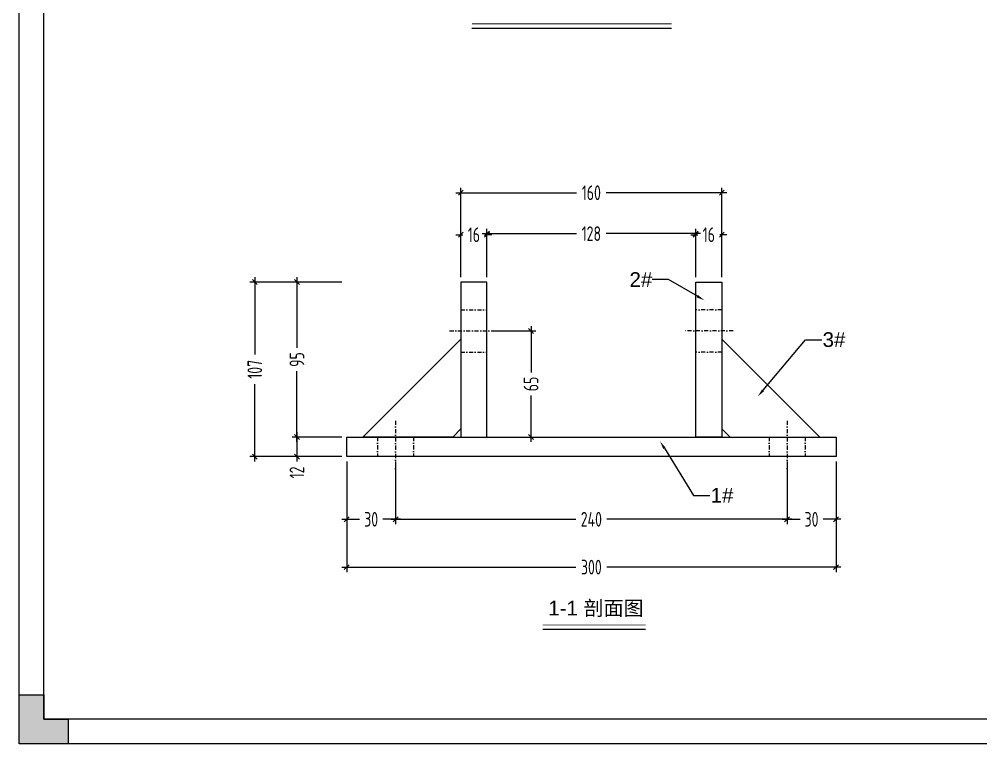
# Model space of a CAD drawing. Header units: millimetres. Extents: x 4 to 2106212, y -117026 to 198097.
# Drawn here: x 1846115 to 1846705, y 189119 to 189564 of the extents above; entities that cross this region are included whole.
import ezdxf
from ezdxf import colors
from ezdxf.entities.mleader import LeaderData, LeaderLine
from ezdxf.math import Vec2, Vec3

# ---------------------------------------------------------------- set-up
doc = ezdxf.new("R2010")
doc.units = ezdxf.units.MM
doc.linetypes.add('DASHDOT', pattern=[1, 0.5, -0.25, 0, -0.25])
doc.layers.add('HR-dimension', color=9, linetype='Continuous')
doc.layers.add('标注', color=9, linetype='Continuous')
for name, color, linetype, lineweight in [('图框', 7, 'Continuous', 13), ('文本', 3, 'Continuous', 13), ('结构', 4, 'Continuous', 18)]:
    doc.layers.add(name, color=color, linetype=linetype, lineweight=lineweight)
doc.styles.add('Arial', font='arial.ttf')
doc.styles.add('hztxt', font='ros1.shx', dxfattribs={"width": 0.8, "bigfont": 'hztxt.shx'})
doc.styles.get("Standard").update_dxf_attribs({"font": 'arial.ttf'})
doc.dimstyles.new('DIM-3', dxfattribs={"dimscale": 3, "dimtxt": 3, "dimasz": 1, "dimexe": 1, "dimexo": 1, "dimgap": 1, "dimtad": 0, "dimdec": 1, "dimrnd": 0.0005, "dimzin": 9, "dimdsep": 46, "dimtxsty": 'hztxt', "dimblk": 'OBLIQUE', "dimcen": 0, "dimdle": 1, "dimclrd": 9, "dimclre": 9, "dimclrt": 2, "dimazin": 2, "dimtfac": 1, "dimtdec": 1, "dimtofl": 0, "dimtmove": 0, "dimatfit": 3, "dimfxl": 1, "dimarcsym": 2})

# ---------------------------------------------------------------- blocks, each defined once
blk = doc.blocks.new('_Oblique')
at = {"color": 0, "linetype": 'ByBlock', "lineweight": -2}
blk.add_line((-0.5, -0.5), (0.5, 0.5), dxfattribs=at)
blk = doc.blocks.new('*D430')
at = {"layer": 'Defpoints', "color": 0, "ltscale": 10, "transparency": 16777216}
for p in [(1846402.1, 189431.42), (1846386.1, 189402.43), (1846402.1, 189402.43)]:
    blk.add_point(p, dxfattribs=at)
at = {"layer": 'HR-dimension', "color": 9, "lineweight": -2, "ltscale": 10, "transparency": 16777216}
for p, q in [((1846386.1, 189405.43), (1846386.1, 189434.42)), ((1846402.1, 189405.43), (1846402.1, 189434.42)), ((1846383.1, 189431.42), (1846387.38, 189431.42)), ((1846405.1, 189431.42), (1846400.82, 189431.42))]:
    blk.add_line(p, q, dxfattribs=at)
at = {"layer": 'HR-dimension', "color": 9, "lineweight": -2, "ltscale": 10, "transparency": 16777216, "xscale": 3, "yscale": 3, "zscale": 3, "rotation": 180}
blk.add_blockref('_Oblique', (1846386.1, 189431.42), dxfattribs=at)
at = {"layer": 'HR-dimension', "color": 9, "lineweight": -2, "ltscale": 10, "transparency": 16777216, "xscale": 3, "yscale": 3, "zscale": 3}
blk.add_blockref('_Oblique', (1846402.1, 189431.42), dxfattribs=at)
at = {"layer": 'HR-dimension', "color": 2, "ltscale": 10, "transparency": 16777216, "insert": (1846394.1, 189431.42), "char_height": 9, "attachment_point": 5, "style": 'hztxt'}
blk.add_mtext('16', dxfattribs=at)
blk = doc.blocks.new('*D431')
at = {"layer": 'Defpoints', "color": 0, "ltscale": 10, "transparency": 16777216}
for p in [(1846530.1, 189432.09), (1846402.1, 189402.43), (1846530.1, 189402.43)]:
    blk.add_point(p, dxfattribs=at)
at = {"layer": 'HR-dimension', "color": 9, "lineweight": -2, "ltscale": 10, "transparency": 16777216}
for p, q in [((1846399.1, 189432.09), (1846456.98, 189432.09)), ((1846402.1, 189405.43), (1846402.1, 189435.09)), ((1846533.1, 189432.09), (1846475.22, 189432.09)), ((1846530.1, 189405.43), (1846530.1, 189435.09))]:
    blk.add_line(p, q, dxfattribs=at)
at = {"layer": 'HR-dimension', "color": 9, "lineweight": -2, "ltscale": 10, "transparency": 16777216, "xscale": 3, "yscale": 3, "zscale": 3, "rotation": 180}
blk.add_blockref('_Oblique', (1846402.1, 189432.09), dxfattribs=at)
at = {"layer": 'HR-dimension', "color": 9, "lineweight": -2, "ltscale": 10, "transparency": 16777216, "xscale": 3, "yscale": 3, "zscale": 3}
blk.add_blockref('_Oblique', (1846530.1, 189432.09), dxfattribs=at)
at = {"layer": 'HR-dimension', "color": 2, "ltscale": 10, "transparency": 16777216, "insert": (1846466.1, 189432.09), "char_height": 9, "attachment_point": 5, "style": 'hztxt'}
blk.add_mtext('128', dxfattribs=at)
blk = doc.blocks.new('*D432')
at = {"layer": 'Defpoints', "color": 0, "ltscale": 10, "transparency": 16777216}
for p in [(1846530.1, 189431.42), (1846530.1, 189402.43), (1846546.1, 189402.43)]:
    blk.add_point(p, dxfattribs=at)
at = {"layer": 'HR-dimension', "color": 9, "lineweight": -2, "ltscale": 10, "transparency": 16777216}
for p, q in [((1846530.1, 189405.43), (1846530.1, 189434.42)), ((1846546.1, 189405.43), (1846546.1, 189434.42)), ((1846527.1, 189431.42), (1846531.38, 189431.42)), ((1846549.1, 189431.42), (1846544.82, 189431.42))]:
    blk.add_line(p, q, dxfattribs=at)
at = {"layer": 'HR-dimension', "color": 9, "lineweight": -2, "ltscale": 10, "transparency": 16777216, "xscale": 3, "yscale": 3, "zscale": 3, "rotation": 180}
blk.add_blockref('_Oblique', (1846530.1, 189431.42), dxfattribs=at)
at = {"layer": 'HR-dimension', "color": 9, "lineweight": -2, "ltscale": 10, "transparency": 16777216, "xscale": 3, "yscale": 3, "zscale": 3}
blk.add_blockref('_Oblique', (1846546.1, 189431.42), dxfattribs=at)
at = {"layer": 'HR-dimension', "color": 2, "ltscale": 10, "transparency": 16777216, "insert": (1846538.1, 189431.42), "char_height": 9, "attachment_point": 5, "style": 'hztxt'}
blk.add_mtext('16', dxfattribs=at)
blk = doc.blocks.new('*D433')
at = {"layer": 'Defpoints', "color": 0, "ltscale": 10, "transparency": 16777216}
for p in [(1846402.1, 189372.43), (1846429.13, 189372.43), (1846402.1, 189307.43)]:
    blk.add_point(p, dxfattribs=at)
at = {"layer": 'HR-dimension', "color": 9, "lineweight": -2, "ltscale": 10, "transparency": 16777216}
for p, q in [((1846429.13, 189375.43), (1846429.13, 189346.89)), ((1846405.1, 189372.43), (1846432.13, 189372.43)), ((1846429.13, 189304.43), (1846429.13, 189332.97)), ((1846405.1, 189307.43), (1846432.13, 189307.43))]:
    blk.add_line(p, q, dxfattribs=at)
at = {"layer": 'HR-dimension', "color": 9, "lineweight": -2, "ltscale": 10, "transparency": 16777216, "xscale": 3, "yscale": 3, "zscale": 3}
for p, rotation in [((1846429.13, 189372.43), 90), ((1846429.13, 189307.43), 270)]:
    blk.add_blockref('_Oblique', p, dxfattribs=dict(at, rotation=rotation))
at = {"layer": 'HR-dimension', "color": 2, "ltscale": 10, "transparency": 16777216, "insert": (1846429.13, 189339.93), "char_height": 9, "attachment_point": 5, "rotation": 90, "style": 'hztxt'}
blk.add_mtext('65', dxfattribs=at)
blk = doc.blocks.new('*D351')
at = {"layer": 'Defpoints', "color": 0, "ltscale": 10, "transparency": 16777216}
for p in [(1846316.1, 189295.43), (1846616.1, 189295.43), (1846616.1, 189227.67)]:
    blk.add_point(p, dxfattribs=at)
at = {"layer": 'HR-dimension', "color": 9, "lineweight": -2, "ltscale": 10, "transparency": 16777216}
for p, q in [((1846316.1, 189292.43), (1846316.1, 189224.67)), ((1846616.1, 189292.43), (1846616.1, 189224.67)), ((1846313.1, 189227.67), (1846456.62, 189227.67)), ((1846619.1, 189227.67), (1846475.58, 189227.67))]:
    blk.add_line(p, q, dxfattribs=at)
at = {"layer": 'HR-dimension', "color": 9, "lineweight": -2, "ltscale": 10, "transparency": 16777216, "xscale": 3, "yscale": 3, "zscale": 3, "rotation": 180}
blk.add_blockref('_Oblique', (1846316.1, 189227.67), dxfattribs=at)
at = {"layer": 'HR-dimension', "color": 9, "lineweight": -2, "ltscale": 10, "transparency": 16777216, "xscale": 3, "yscale": 3, "zscale": 3}
blk.add_blockref('_Oblique', (1846616.1, 189227.67), dxfattribs=at)
at = {"layer": 'HR-dimension', "color": 2, "ltscale": 10, "transparency": 16777216, "insert": (1846466.1, 189227.67), "char_height": 9, "attachment_point": 5, "style": 'hztxt'}
blk.add_mtext('300', dxfattribs=at)
blk = doc.blocks.new('*D434')
at = {"layer": 'Defpoints', "color": 0, "ltscale": 10, "transparency": 16777216}
for p in [(1846546.1, 189457.17), (1846386.1, 189402.43), (1846546.1, 189402.43)]:
    blk.add_point(p, dxfattribs=at)
at = {"layer": 'HR-dimension', "color": 9, "lineweight": -2, "ltscale": 10, "transparency": 16777216}
for p, q in [((1846383.1, 189457.17), (1846456.98, 189457.17)), ((1846386.1, 189405.43), (1846386.1, 189460.17)), ((1846549.1, 189457.17), (1846475.22, 189457.17)), ((1846546.1, 189405.43), (1846546.1, 189460.17))]:
    blk.add_line(p, q, dxfattribs=at)
at = {"layer": 'HR-dimension', "color": 9, "lineweight": -2, "ltscale": 10, "transparency": 16777216, "xscale": 3, "yscale": 3, "zscale": 3, "rotation": 180}
blk.add_blockref('_Oblique', (1846386.1, 189457.17), dxfattribs=at)
at = {"layer": 'HR-dimension', "color": 9, "lineweight": -2, "ltscale": 10, "transparency": 16777216, "xscale": 3, "yscale": 3, "zscale": 3}
blk.add_blockref('_Oblique', (1846546.1, 189457.17), dxfattribs=at)
at = {"layer": 'HR-dimension', "color": 2, "ltscale": 10, "transparency": 16777216, "insert": (1846466.1, 189457.17), "char_height": 9, "attachment_point": 5, "style": 'hztxt'}
blk.add_mtext('160', dxfattribs=at)
blk = doc.blocks.new('*D362')
at = {"layer": 'Defpoints', "color": 0, "ltscale": 10, "transparency": 16777216}
for p in [(1846316.1, 189295.43), (1846346.1, 189295.43), (1846346.1, 189256.99)]:
    blk.add_point(p, dxfattribs=at)
at = {"layer": 'HR-dimension', "color": 9, "lineweight": -2, "ltscale": 10, "transparency": 16777216}
for p, q in [((1846316.1, 189292.43), (1846316.1, 189253.99)), ((1846346.1, 189292.43), (1846346.1, 189253.99)), ((1846313.1, 189256.99), (1846324.02, 189256.99)), ((1846349.1, 189256.99), (1846338.18, 189256.99))]:
    blk.add_line(p, q, dxfattribs=at)
at = {"layer": 'HR-dimension', "color": 9, "lineweight": -2, "ltscale": 10, "transparency": 16777216, "xscale": 3, "yscale": 3, "zscale": 3, "rotation": 180}
blk.add_blockref('_Oblique', (1846316.1, 189256.99), dxfattribs=at)
at = {"layer": 'HR-dimension', "color": 9, "lineweight": -2, "ltscale": 10, "transparency": 16777216, "xscale": 3, "yscale": 3, "zscale": 3}
blk.add_blockref('_Oblique', (1846346.1, 189256.99), dxfattribs=at)
at = {"layer": 'HR-dimension', "color": 2, "ltscale": 10, "transparency": 16777216, "insert": (1846331.1, 189256.99), "char_height": 9, "attachment_point": 5, "style": 'hztxt'}
blk.add_mtext('30', dxfattribs=at)
blk = doc.blocks.new('*D363')
at = {"layer": 'Defpoints', "color": 0, "ltscale": 10, "transparency": 16777216}
for p in [(1846346.1, 189295.43), (1846586.1, 189295.43), (1846586.1, 189256.99)]:
    blk.add_point(p, dxfattribs=at)
at = {"layer": 'HR-dimension', "color": 9, "lineweight": -2, "ltscale": 10, "transparency": 16777216}
for p, q in [((1846346.1, 189292.43), (1846346.1, 189253.99)), ((1846586.1, 189292.43), (1846586.1, 189253.99)), ((1846343.1, 189256.99), (1846456.62, 189256.99)), ((1846589.1, 189256.99), (1846475.58, 189256.99))]:
    blk.add_line(p, q, dxfattribs=at)
at = {"layer": 'HR-dimension', "color": 9, "lineweight": -2, "ltscale": 10, "transparency": 16777216, "xscale": 3, "yscale": 3, "zscale": 3, "rotation": 180}
blk.add_blockref('_Oblique', (1846346.1, 189256.99), dxfattribs=at)
at = {"layer": 'HR-dimension', "color": 9, "lineweight": -2, "ltscale": 10, "transparency": 16777216, "xscale": 3, "yscale": 3, "zscale": 3}
blk.add_blockref('_Oblique', (1846586.1, 189256.99), dxfattribs=at)
at = {"layer": 'HR-dimension', "color": 2, "ltscale": 10, "transparency": 16777216, "insert": (1846466.1, 189256.99), "char_height": 9, "attachment_point": 5, "style": 'hztxt'}
blk.add_mtext('240', dxfattribs=at)
blk = doc.blocks.new('*D364')
at = {"layer": 'Defpoints', "color": 0, "ltscale": 10, "transparency": 16777216}
for p in [(1846586.1, 189295.43), (1846616.1, 189295.43), (1846616.1, 189256.99)]:
    blk.add_point(p, dxfattribs=at)
at = {"layer": 'HR-dimension', "color": 9, "lineweight": -2, "ltscale": 10, "transparency": 16777216}
for p, q in [((1846586.1, 189292.43), (1846586.1, 189253.99)), ((1846616.1, 189292.43), (1846616.1, 189253.99)), ((1846583.1, 189256.99), (1846594.02, 189256.99)), ((1846619.1, 189256.99), (1846608.18, 189256.99))]:
    blk.add_line(p, q, dxfattribs=at)
at = {"layer": 'HR-dimension', "color": 9, "lineweight": -2, "ltscale": 10, "transparency": 16777216, "xscale": 3, "yscale": 3, "zscale": 3, "rotation": 180}
blk.add_blockref('_Oblique', (1846586.1, 189256.99), dxfattribs=at)
at = {"layer": 'HR-dimension', "color": 9, "lineweight": -2, "ltscale": 10, "transparency": 16777216, "xscale": 3, "yscale": 3, "zscale": 3}
blk.add_blockref('_Oblique', (1846616.1, 189256.99), dxfattribs=at)
at = {"layer": 'HR-dimension', "color": 2, "ltscale": 10, "transparency": 16777216, "insert": (1846601.1, 189256.99), "char_height": 9, "attachment_point": 5, "style": 'hztxt'}
blk.add_mtext('30', dxfattribs=at)
blk = doc.blocks.new('*D185')
at = {"layer": 'Defpoints', "color": 0, "ltscale": 10, "transparency": 16777216}
for p in [(1846285.6, 189402.43), (1846316.1, 189402.43), (1846316.1, 189307.43)]:
    blk.add_point(p, dxfattribs=at)
at = {"layer": 'HR-dimension', "color": 9, "lineweight": -2, "ltscale": 10, "transparency": 16777216}
for p, q in [((1846313.1, 189402.43), (1846282.6, 189402.43)), ((1846285.6, 189405.43), (1846285.6, 189362.01)), ((1846285.6, 189304.43), (1846285.6, 189347.85)), ((1846313.1, 189307.43), (1846282.6, 189307.43))]:
    blk.add_line(p, q, dxfattribs=at)
at = {"layer": 'HR-dimension', "color": 9, "lineweight": -2, "ltscale": 10, "transparency": 16777216, "xscale": 3, "yscale": 3, "zscale": 3}
for p, rotation in [((1846285.6, 189402.43), 90), ((1846285.6, 189307.43), 270)]:
    blk.add_blockref('_Oblique', p, dxfattribs=dict(at, rotation=rotation))
at = {"layer": 'HR-dimension', "color": 2, "ltscale": 10, "transparency": 16777216, "insert": (1846285.6, 189354.93), "char_height": 9, "attachment_point": 5, "rotation": 90, "style": 'hztxt'}
blk.add_mtext('95', dxfattribs=at)
blk = doc.blocks.new('*D186')
at = {"layer": 'Defpoints', "color": 0, "ltscale": 10, "transparency": 16777216}
for p in [(1846316.1, 189307.43), (1846285.6, 189295.43), (1846316.1, 189295.43)]:
    blk.add_point(p, dxfattribs=at)
at = {"layer": 'HR-dimension', "color": 9, "lineweight": -2, "ltscale": 10, "transparency": 16777216}
for p, q in [((1846285.6, 189310.43), (1846285.6, 189295.43)), ((1846313.1, 189307.43), (1846282.6, 189307.43)), ((1846313.1, 189295.43), (1846282.6, 189295.43)), ((1846285.6, 189295.43), (1846285.6, 189292.43))]:
    blk.add_line(p, q, dxfattribs=at)
at = {"layer": 'HR-dimension', "color": 9, "lineweight": -2, "ltscale": 10, "transparency": 16777216, "xscale": 3, "yscale": 3, "zscale": 3}
for p, rotation in [((1846285.6, 189307.43), 90), ((1846285.6, 189295.43), 270)]:
    blk.add_blockref('_Oblique', p, dxfattribs=dict(at, rotation=rotation))
at = {"layer": 'HR-dimension', "color": 2, "ltscale": 10, "transparency": 16777216, "insert": (1846285.6, 189285.71), "char_height": 9, "attachment_point": 5, "rotation": 90, "style": 'hztxt'}
blk.add_mtext('12', dxfattribs=at)
blk = doc.blocks.new('GW-TK')
at = {"layer": '图框', "linetype": 'Continuous', "lineweight": 0}
h = blk.add_hatch(color=256, dxfattribs=at)
h.dxf.hatch_style = 1
h.paths.add_polyline_path([(927193.56, 464418.01), (927193.56, 464423.01), (927188.55, 464423.01), (927188.55, 464428.01), (927183.55, 464428.01), (927183.55, 464418.01)])
at = {"layer": '图框'}
for points in [[(927183.55, 464715.01), (927603.55, 464715.01), (927603.55, 464418.01), (927183.55, 464418.01)], [(927188.55, 464710.01), (927598.55, 464710.01), (927598.55, 464423.01), (927188.55, 464423.01)]]:
    blk.add_lwpolyline(points, close=True, dxfattribs=at)
at = {"layer": '图框', "linetype": 'Continuous', "lineweight": 0}
blk.add_lwpolyline([(927188.55, 464428.01), (927188.55, 464423.01), (927193.56, 464423.01), (927193.56, 464418.01), (927183.55, 464418.01), (927183.55, 464428.01)], close=True, dxfattribs=at)
blk = doc.blocks.new('*D640')
at = {"layer": 'Defpoints', "color": 0, "ltscale": 10, "transparency": 16777216}
for p in [(1846259.8, 189402.43), (1846316.1, 189402.43), (1846316.1, 189295.43)]:
    blk.add_point(p, dxfattribs=at)
at = {"layer": 'HR-dimension', "color": 9, "lineweight": -2, "ltscale": 10, "transparency": 16777216}
for p, q in [((1846313.1, 189402.43), (1846256.8, 189402.43)), ((1846259.8, 189405.43), (1846259.8, 189358.05)), ((1846259.8, 189292.43), (1846259.8, 189339.81)), ((1846313.1, 189295.43), (1846256.8, 189295.43))]:
    blk.add_line(p, q, dxfattribs=at)
at = {"layer": 'HR-dimension', "color": 9, "lineweight": -2, "ltscale": 10, "transparency": 16777216, "xscale": 3, "yscale": 3, "zscale": 3}
for p, rotation in [((1846259.8, 189402.43), 90), ((1846259.8, 189295.43), 270)]:
    blk.add_blockref('_Oblique', p, dxfattribs=dict(at, rotation=rotation))
at = {"layer": 'HR-dimension', "color": 2, "ltscale": 10, "transparency": 16777216, "insert": (1846259.8, 189348.93), "char_height": 9, "attachment_point": 5, "rotation": 90, "style": 'hztxt'}
blk.add_mtext('107', dxfattribs=at)

msp = doc.modelspace()

# ---------------------------------------------------------------- linework, layer by layer
for p, q in [((1846392.8611, 189558.1397), (1846515.2645, 189558.1397)), ((1846436.2676, 189189.6634), (1846499.3649, 189189.6634))]:
    msp.add_line(p, q)
at = {"const_width": 0.54}
for points in [[(1846392.8611, 189560.6954), (1846515.2645, 189560.6954)], [(1846436.2676, 189192.2191), (1846499.3649, 189192.2191)]]:
    msp.add_lwpolyline(points, dxfattribs=at)
at = {"layer": '结构', "color": 1, "linetype": 'DASHDOT', "ltscale": 5}
for p, q in [((1846386.1006, 189385.428), (1846402.1006, 189385.428)), ((1846546.1006, 189385.428), (1846530.1006, 189385.428)), ((1846379.2006, 189372.428), (1846409.0006, 189372.428)), ((1846553.0006, 189372.428), (1846523.2006, 189372.428)), ((1846386.1006, 189359.428), (1846402.1006, 189359.428)), ((1846546.1006, 189359.428), (1846530.1006, 189359.428)), ((1846346.1006, 189317.428), (1846346.1006, 189285.428)), ((1846586.1006, 189317.428), (1846586.1006, 189285.428)), ((1846335.1006, 189307.428), (1846335.1006, 189295.428)), ((1846357.1006, 189307.428), (1846357.1006, 189295.428)), ((1846575.1006, 189307.428), (1846575.1006, 189295.428)), ((1846597.1006, 189307.428), (1846597.1006, 189295.428))]:
    msp.add_line(p, q, dxfattribs=at)
at = {"layer": '结构', "color": 4}
for p, q in [((1846326.1006, 189307.428), (1846386.1006, 189367.428)), ((1846386.1006, 189367.428), (1846386.1006, 189312.428)), ((1846606.1006, 189307.428), (1846546.1006, 189367.428)), ((1846546.1006, 189367.428), (1846546.1006, 189312.428)), ((1846381.1006, 189307.428), (1846386.1006, 189312.428)), ((1846551.1006, 189307.428), (1846546.1006, 189312.428)), ((1846381.1006, 189307.428), (1846326.1006, 189307.428)), ((1846551.1006, 189307.428), (1846606.1006, 189307.428))]:
    msp.add_line(p, q, dxfattribs=at)
for points in [[(1846402.1006, 189402.428), (1846386.1006, 189402.428), (1846386.1006, 189307.428), (1846402.1006, 189307.428)], [(1846530.1006, 189402.428), (1846546.1006, 189402.428), (1846546.1006, 189307.428), (1846530.1006, 189307.428)], [(1846316.1006, 189307.428), (1846616.1006, 189307.428), (1846616.1006, 189295.428), (1846316.1006, 189295.428)]]:
    msp.add_lwpolyline(points, close=True, dxfattribs=at)

# ---------------------------------------------------------------- block references
at = {"layer": '文本', "xscale": 3, "yscale": 3, "zscale": 3}
msp.add_blockref('GW-TK', (-935435.2946, -1204134.6427), dxfattribs=at)

# ---------------------------------------------------------------- texts
at = {"layer": '文本', "insert": (1846439.6685, 189207.0398), "char_height": 9, "attachment_point": 1, "style": 'Arial'}
msp.add_mtext('1-1 剖面图', dxfattribs=at)

# ---------------------------------------------------------------- dimensions: what is measured, and where the dimension line sits
at = {"layer": 'HR-dimension', "ltscale": 10}
for base, p1, p2, picture, middle in [((1846546.1006, 189457.169), (1846386.1006, 189402.428), (1846546.1006, 189402.428), '*D434', (1846466.1006, 189457.169)), ((1846402.1006, 189431.4226), (1846386.1006, 189402.428), (1846402.1006, 189402.428), '*D430', (1846394.1006, 189431.4226)), ((1846530.1006, 189431.4226), (1846546.1006, 189402.428), (1846530.1006, 189402.428), '*D432', (1846538.1006, 189431.4226))]:
    dim = msp.add_linear_dim(base=base, p1=p1, p2=p2, dimstyle='DIM-3', dxfattribs=at)
    dim.commit()
    dim.dimension.update_dxf_attribs({"geometry": picture, "text_midpoint": middle, "dimtype": 160})
for base, p1, p2, picture, middle in [((1846530.1006, 189432.0893), (1846402.1006, 189402.428), (1846530.1006, 189402.428), '*D431', (1846466.1006, 189432.0893)), ((1846616.1006, 189227.6686), (1846316.1006, 189295.428), (1846616.1006, 189295.428), '*D351', (1846466.1006, 189227.6686)), ((1846346.1006, 189256.986), (1846316.1006, 189295.428), (1846346.1006, 189295.428), '*D362', (1846331.1006, 189256.986)), ((1846586.1006, 189256.986), (1846346.1006, 189295.428), (1846586.1006, 189295.428), '*D363', (1846466.1006, 189256.986)), ((1846616.1006, 189256.986), (1846586.1006, 189295.428), (1846616.1006, 189295.428), '*D364', (1846601.1006, 189256.986))]:
    dim = msp.add_linear_dim(base=base, p1=p1, p2=p2, dimstyle='DIM-3', dxfattribs=at)
    dim.commit()
    dim.dimension.update_dxf_attribs({"geometry": picture, "text_midpoint": middle})
for base, p1, p2, picture, middle in [((1846259.797, 189402.428), (1846316.1006, 189295.428), (1846316.1006, 189402.428), '*D640', (1846259.797, 189348.928)), ((1846285.6023, 189402.428), (1846316.1006, 189307.428), (1846316.1006, 189402.428), '*D185', (1846285.6023, 189354.928)), ((1846429.1255, 189372.428), (1846402.1006, 189307.428), (1846402.1006, 189372.428), '*D433', (1846429.1255, 189339.928)), ((1846285.6023, 189295.428), (1846316.1006, 189307.428), (1846316.1006, 189295.428), '*D186', (1846285.6023, 189285.708))]:
    dim = msp.add_linear_dim(base=base, p1=p1, p2=p2, angle=90, dimstyle='DIM-3', dxfattribs=at)
    dim.commit()
    dim.dimension.update_dxf_attribs({"geometry": picture, "text_midpoint": middle})

# ---------------------------------------------------------------- leaders
at = {"layer": '标注', "color": 6}
ml = msp.add_multileader_mtext('Standard', dxfattribs=at)
ml.set_content('2#', color=6)
ml.set_leader_properties(color=9)
ml.build(insert=Vec2(0, 0))
ml.multileader.update_dxf_attribs({"dogleg_length": 10, "arrow_head_size": 5})
ctx = ml.context
ctx.base_point, ctx.char_height, ctx.arrow_head_size, ctx.landing_gap_size, ctx.plane_origin = Vec3(1846489.0026, 189403.8795), 9, 5, 0.5, Vec3(1843397.3118, 183833.5524)
notes = []
notes.append((ctx, [(0, (1, 1, 0), (1846513.4596, 189403.8795), (-1, 0), 10, [(0, [(1846535.4098, 189391.2152)], 256, [])])]))
ctx.mtext.insert, ctx.mtext.defined_height, ctx.mtext.flow_direction = Vec3(1846489.5026, 189408.4563), 40, 5
ml = msp.add_multileader_mtext('Standard', dxfattribs=at)
ml.set_content('3#', color=6)
ml.set_leader_properties(color=9)
ml.build(insert=Vec2(0, 0))
ml.multileader.update_dxf_attribs({"dogleg_length": 10, "arrow_head_size": 5})
ctx = ml.context
ctx.base_point, ctx.char_height, ctx.arrow_head_size, ctx.landing_gap_size, ctx.plane_origin = Vec3(1846607.3698, 189367.0577), 9, 5, 0.5, Vec3(1843537.7728, 183797.096)
notes.append((ctx, [(1, (1, 1, 0), (1846597.3698, 189367.0577), (1, 0), 10, [(0, [(1846568.1315, 189332.2443)], 256, [])])]))
ctx.mtext.insert, ctx.mtext.defined_height, ctx.mtext.flow_direction = Vec3(1846607.8698, 189371.6375), 40, 5
ml = msp.add_multileader_mtext('Standard', dxfattribs=at)
ml.set_content('1#', color=6)
ml.set_leader_properties(color=9)
ml.build(insert=Vec2(0, 0))
ml.multileader.update_dxf_attribs({"dogleg_length": 10, "arrow_head_size": 5})
ctx = ml.context
ctx.base_point, ctx.char_height, ctx.arrow_head_size, ctx.landing_gap_size, ctx.plane_origin = Vec3(1846538.7295, 189271.6546), 9, 5, 0.5, Vec3(1843511.9353, 183623.8068)
notes.append((ctx, [(1, (1, 1, 0), (1846528.7295, 189271.6546), (1, 0), 10, [(0, [(1846508.2192, 189304.7875)], 256, [])])]))
ctx.mtext.insert, ctx.mtext.defined_height, ctx.mtext.flow_direction = Vec3(1846539.2295, 189276.2313), 40, 5
for ctx, leaders in notes:
    for number, flags, end, landing, length, lines in leaders:
        leader = LeaderData()
        leader.index, (leader.has_last_leader_line, leader.has_dogleg_vector, leader.attachment_direction) = number, flags
        leader.last_leader_point, leader.dogleg_vector, leader.dogleg_length = Vec3(end), Vec3(landing), length
        for number, points, colour, breaks in lines:
            line = LeaderLine()
            line.index, line.vertices, line.color, line.breaks = number, Vec3.list(points), colors.encode_raw_color(colour), breaks
            leader.lines.append(line)
        ctx.leaders.append(leader)

doc.saveas('drawing.dxf')
